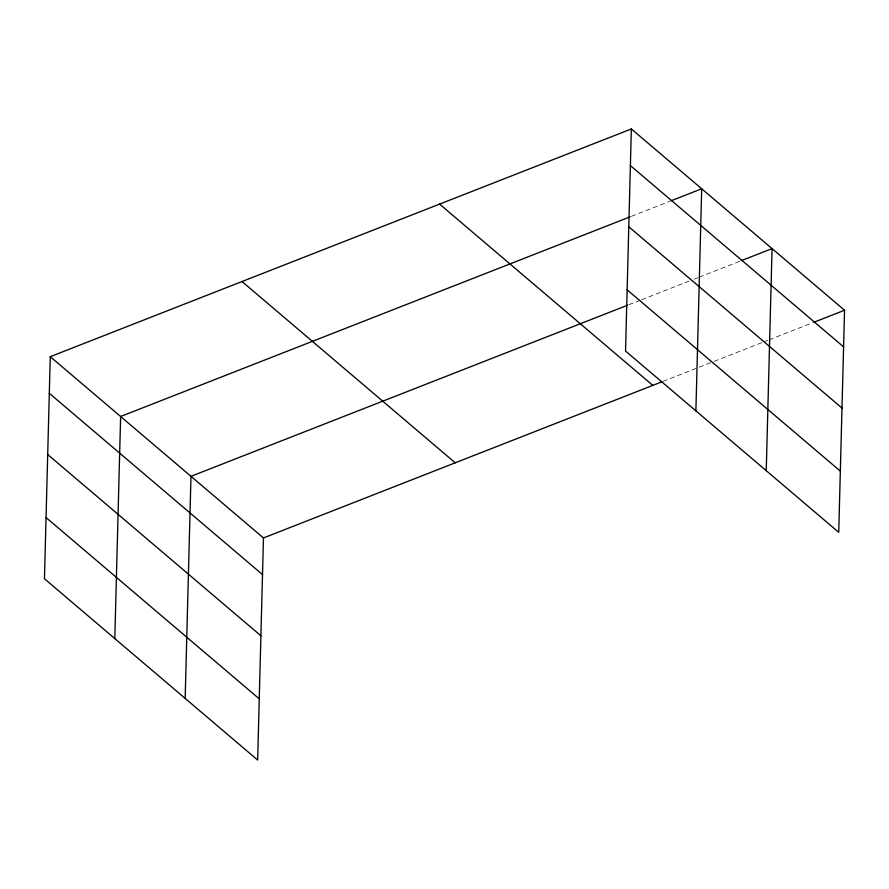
<?xml version="1.0" encoding="UTF-8"?>
<svg xmlns="http://www.w3.org/2000/svg" width="889" height="889" viewBox="0 0 889 889"><rect width="100%" height="100%" fill="white"/><g stroke="black" fill="none" stroke-linecap="round" stroke-linejoin="round"><path stroke-width="0.67" stroke-dasharray="4.45 3.33" d="M631.39 216.338L669.739 201.303M628.879 304.716L640.391 300.204M641.669 299.704L688.964 281.168M694.076 279.168L697.909 277.657M699.199 277.157L740.104 261.133M663.016 381.381L712.878 361.834M714.156 361.334L767.852 340.298M769.129 339.798L812.59 322.763"/><path stroke-width="1.33" d="M50.262 356.678L44.45 578.761L257.654 760.039L263.466 537.956L50.262 356.678L631.346 128.961L844.55 310.239L838.738 532.322L625.534 351.044L631.346 128.961M114.803 638.58L120.626 416.497L630.112 216.838M185.168 698.41L190.979 476.326L627.601 305.216M695.887 410.862L701.699 188.779L671.028 200.803M766.24 470.681L772.063 248.598L741.382 260.621M263.466 537.956L661.738 381.881M813.868 322.263L844.55 310.239M630.39 165.587L843.594 346.866M628.79 226.784L841.983 408.062M627.134 289.836L840.338 471.114M439.588 204.103L652.793 385.382M242.019 281.535L455.224 462.813M49.306 393.305L262.511 574.583M47.706 454.512L260.91 635.791M46.05 517.565L259.255 698.843"/></g></svg>
